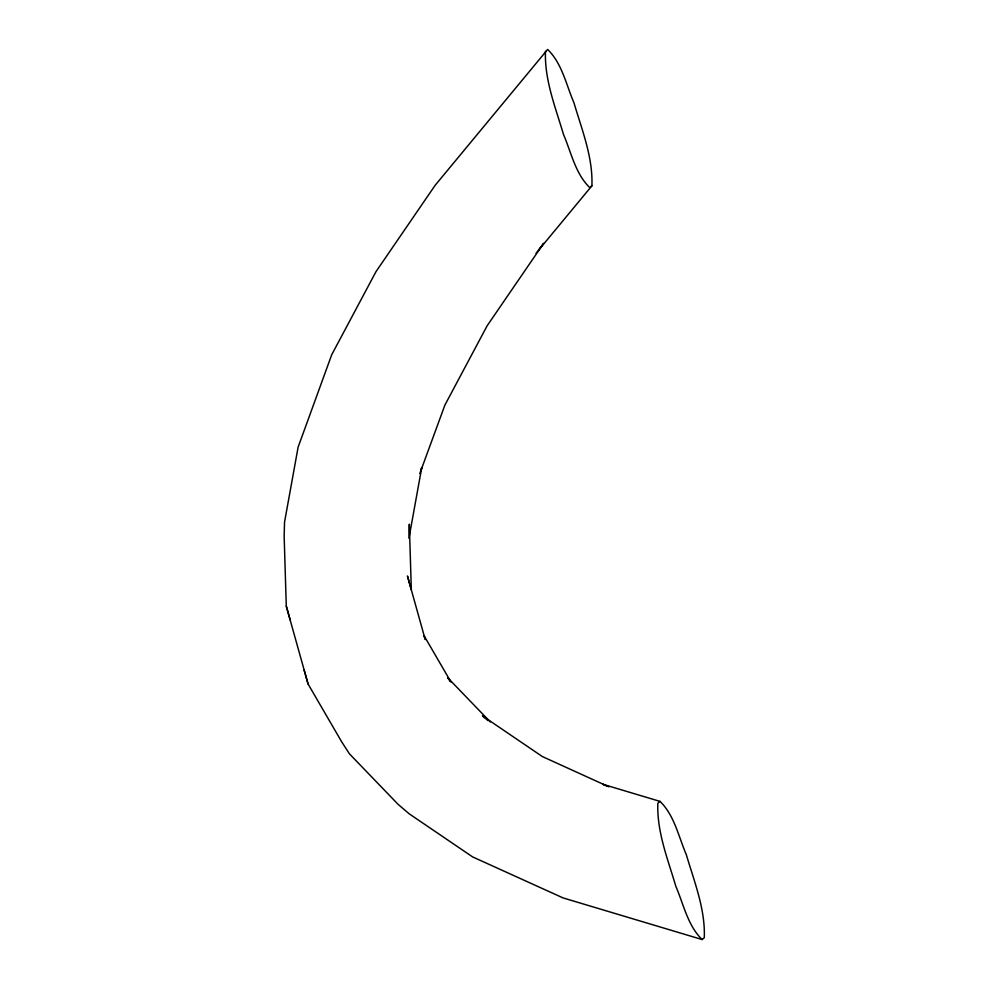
<?xml version="1.0" encoding="UTF-8"?>
<svg xmlns="http://www.w3.org/2000/svg" width="989" height="989" viewBox="0 0 989 989"><rect width="100%" height="100%" fill="white"/><g stroke="black" fill="none" stroke-linecap="round" stroke-linejoin="round"><path stroke-width="1.48" d="M545.483 51.255C544.346 79.812 555.509 107.368 563.47 134.38C571.185 152.281 575.351 173.73 589.765 187.613L591.904 185.808C593.041 157.251 581.878 129.695 573.917 102.683C566.202 84.782 562.036 63.333 547.622 49.45L435.16 185.289L375.993 271.641L331.698 354.779L298.122 447.152L284.535 522.13L284.152 536.236L286.291 606.158L308.074 684.017L341.576 741.651L349.401 753.803L398.171 804.416L409.186 813.811L472.631 856.919L563.149 897.95L702.141 939.55L704.279 937.745C705.417 909.188 694.253 881.632 686.304 854.62C678.578 836.719 674.411 815.27 660.009 801.387L603.006 784.326L606.838 786.02M420.857 470.121L421.759 467.476L408.939 538.288L409.322 524.17L411.325 589.765L407.443 575.981L425.233 639.562M419.818 473.533L444.902 405.07L487.169 325.74L543.641 243.331L538.585 249.945M536.063 253.246L591.904 185.808M660.009 801.387L657.858 803.192C656.721 831.749 667.884 859.305 675.846 886.317C683.56 904.218 687.726 925.667 702.141 939.55M608.878 786.824L542.392 756.573L482.471 715.863L487.985 720.561M490.297 721.945L447.745 677.762L450.082 681.409M450.972 682.014L424.207 635.976L424.986 638.746M286.291 606.158L290.173 619.93M304.167 670.171L308.074 684.017"/></g></svg>
